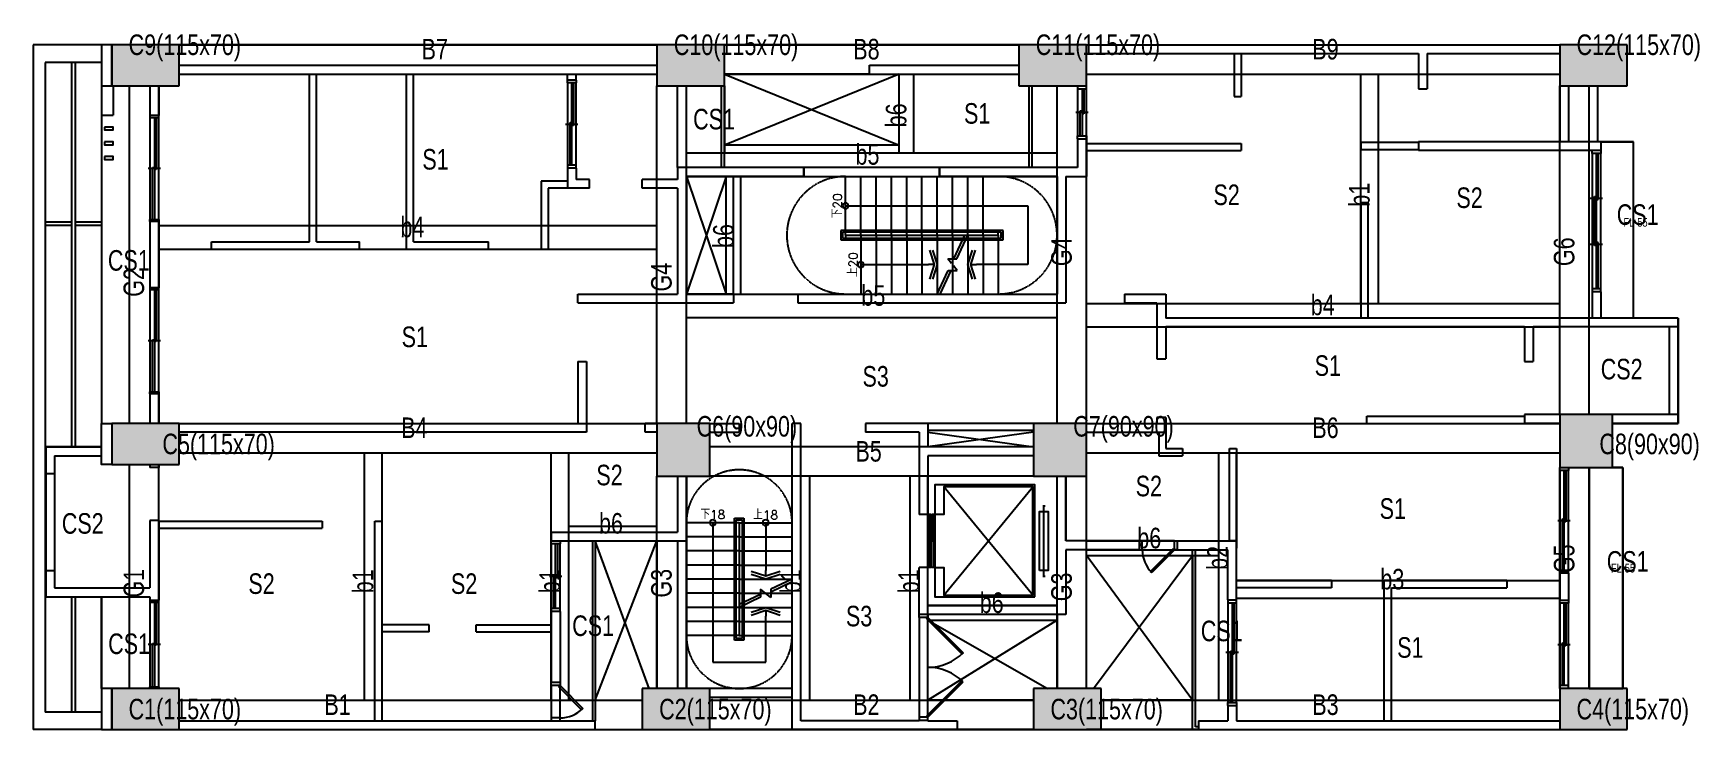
# Model space of a CAD drawing. Header units: inches. Extents: x 724 to 3560, y 693 to 1878.
import ezdxf
from ezdxf.enums import TextEntityAlignment as Align

# ---------------------------------------------------------------- set-up
doc = ezdxf.new("R2010")
doc.units = ezdxf.units.IN
doc.header["$MEASUREMENT"] = 0
doc.linetypes.add('HIDDEN', pattern=[0.375, 0.25, -0.125])
doc.layers.add('hh', color=7, linetype='Continuous', plot=False)
for name, color, linetype in [('LC', 1, 'Continuous'), ('LC1', 1, 'HIDDEN'), ('LG', 3, 'Continuous'), ('LG1', 3, 'HIDDEN'), ('TC', 1, 'Continuous'), ('TG', 2, 'Continuous'), ('TG1', 2, 'Continuous'), ('TG2', 2, 'Continuous'), ('TS', 6, 'Continuous'), ('z9-1', 5, 'Continuous'), ('z9-15', 5, 'Continuous'), ('z9-BALC', 5, 'Continuous'), ('z9-BEAM', 5, 'Continuous'), ('z9-C5', 5, 'Continuous'), ('z9-COL', 30, 'Continuous'), ('z9-LIFT', 5, 'Continuous'), ('Z9-STAIR', 251, 'Continuous'), ('z9-VPORT', 5, 'Continuous'), ('z9-WALL', 5, 'Continuous'), ('z9-WALL2', 5, 'Continuous'), ('圖層1', 4, 'Continuous')]:
    doc.layers.add(name, color=color, linetype=linetype)
doc.styles.add('C1', font='simplex.shx', dxfattribs={"width": 0.7, "bigfont": 'chineset.shx'})
doc.styles.add('新細明體', font='PMingLiU.ttf', dxfattribs={"width": 0.8})

# ---------------------------------------------------------------- blocks, each defined once
blk = doc.blocks.new('_PStStr')
blk.add_circle((0, 0), 0.05)
blk = doc.blocks.new('PStArw06')
blk.add_line((-5, 0), (-15, 0))
for points in [[(-13.1, -24.8), (-5, 0), (-13.1, 24.8)], [(-8.1, -24.8), (0, 0), (-8.1, 24.8)]]:
    blk.add_lwpolyline(points)

msp = doc.modelspace()

# ---------------------------------------------------------------- hatches: boundary and pattern name
at = {"layer": 'z9-15'}
h = msp.add_hatch(color=256, dxfattribs=at)
h.dxf.hatch_style = 1
h.paths.add_polyline_path([(3321.8, 1139.2), (3411.8, 1139.2), (3411.8, 1229.2), (3321.8, 1229.2)])
h.paths.add_polyline_path([(2426.3, 1124.2), (2516.3, 1124.2), (2516.3, 1214.2), (2426.3, 1214.2)])
h.paths.add_polyline_path([(1785.3, 1124.2), (1875.3, 1124.2), (1875.3, 1214.2), (1785.3, 1214.2)])
h.paths.add_polyline_path([(3321.8, 693.2), (3436.8, 693.2), (3436.8, 763.2), (3321.8, 763.2)])
h.paths.add_polyline_path([(3321.8, 1788.2), (3436.8, 1788.2), (3436.8, 1858.2), (3321.8, 1858.2)])
h.paths.add_polyline_path([(2426.3, 693.2), (2541.3, 693.2), (2541.3, 763.2), (2426.3, 763.2)])
h.paths.add_polyline_path([(2401.3, 1788.2), (2516.3, 1788.2), (2516.3, 1858.2), (2401.3, 1858.2)])
h.paths.add_polyline_path([(1760.3, 693.2), (1875.3, 693.2), (1875.3, 763.2), (1760.3, 763.2)])
h.paths.add_polyline_path([(1785.3, 1788.2), (1900.3, 1788.2), (1900.3, 1858.2), (1785.3, 1858.2)])
h.paths.add_polyline_path([(857.3, 1144.2), (972.3, 1144.2), (972.3, 1214.2), (857.3, 1214.2)])
h.paths.add_polyline_path([(857.3, 693.2), (972.3, 693.2), (972.3, 763.2), (857.3, 763.2)])
h.paths.add_polyline_path([(857.3, 1788.2), (972.3, 1788.2), (972.3, 1858.2), (857.3, 1858.2)])

# ---------------------------------------------------------------- linework, layer by layer
at = {"layer": 'LC', "linetype": 'ByBlock'}
for p, q in [((972.3, 1858.2), (857.3, 1858.2)), ((857.3, 1858.2), (857.3, 1788.2)), ((972.3, 1788.2), (972.3, 1858.2)), ((1900.3, 1858.2), (1785.3, 1858.2)), ((1785.3, 1858.2), (1785.3, 1788.2)), ((1900.3, 1788.2), (1900.3, 1858.2)), ((2516.3, 1858.2), (2401.3, 1858.2)), ((2401.3, 1858.2), (2401.3, 1788.2)), ((2516.3, 1788.2), (2516.3, 1858.2)), ((3436.8, 1858.2), (3321.8, 1858.2)), ((3321.8, 1858.2), (3321.8, 1788.2)), ((3436.8, 1788.2), (3436.8, 1858.2)), ((857.3, 1788.2), (972.3, 1788.2)), ((1785.3, 1788.2), (1900.3, 1788.2)), ((2401.3, 1788.2), (2516.3, 1788.2)), ((3321.8, 1788.2), (3436.8, 1788.2)), ((3411.8, 1229.2), (3321.8, 1229.2)), ((3321.8, 1229.2), (3321.8, 1139.2)), ((3411.8, 1139.2), (3411.8, 1229.2)), ((972.3, 1214.2), (857.3, 1214.2)), ((857.3, 1214.2), (857.3, 1144.2)), ((972.3, 1144.2), (972.3, 1214.2)), ((1875.3, 1214.2), (1785.3, 1214.2)), ((1785.3, 1214.2), (1785.3, 1124.2)), ((1875.3, 1124.2), (1875.3, 1214.2)), ((2516.3, 1214.2), (2426.3, 1214.2)), ((2426.3, 1214.2), (2426.3, 1124.2)), ((2516.3, 1124.2), (2516.3, 1214.2)), ((857.3, 1144.2), (972.3, 1144.2)), ((3321.8, 1139.2), (3411.8, 1139.2)), ((1785.3, 1124.2), (1875.3, 1124.2)), ((2426.3, 1124.2), (2516.3, 1124.2)), ((972.3, 763.2), (857.3, 763.2)), ((857.3, 763.2), (857.3, 693.2)), ((972.3, 693.2), (972.3, 763.2)), ((1875.3, 763.2), (1760.3, 763.2)), ((1760.3, 763.2), (1760.3, 693.2)), ((1875.3, 693.2), (1875.3, 763.2)), ((2541.3, 763.2), (2426.3, 763.2)), ((2426.3, 763.2), (2426.3, 693.2)), ((2541.3, 693.2), (2541.3, 763.2)), ((3436.8, 763.2), (3321.8, 763.2)), ((3321.8, 763.2), (3321.8, 693.2)), ((3436.8, 693.2), (3436.8, 763.2)), ((857.3, 693.2), (972.3, 693.2)), ((1760.3, 693.2), (1875.3, 693.2)), ((2426.3, 693.2), (2541.3, 693.2)), ((3321.8, 693.2), (3436.8, 693.2))]:
    msp.add_line(p, q, dxfattribs=at)
at = {"layer": 'LC1', "linetype": 'ByBlock'}
for p, q in [((972.3, 1858.2), (857.3, 1858.2)), ((857.3, 1858.2), (857.3, 1788.2)), ((972.3, 1788.2), (972.3, 1858.2)), ((1900.3, 1858.2), (1785.3, 1858.2)), ((1785.3, 1858.2), (1785.3, 1788.2)), ((1900.3, 1788.2), (1900.3, 1858.2)), ((2516.3, 1858.2), (2401.3, 1858.2)), ((2401.3, 1858.2), (2401.3, 1788.2)), ((2516.3, 1788.2), (2516.3, 1858.2)), ((3436.8, 1858.2), (3321.8, 1858.2)), ((3321.8, 1858.2), (3321.8, 1788.2)), ((3436.8, 1788.2), (3436.8, 1858.2)), ((857.3, 1788.2), (972.3, 1788.2)), ((1785.3, 1788.2), (1900.3, 1788.2)), ((2401.3, 1788.2), (2516.3, 1788.2)), ((3321.8, 1788.2), (3436.8, 1788.2)), ((3411.8, 1229.2), (3321.8, 1229.2)), ((3321.8, 1229.2), (3321.8, 1139.2)), ((3411.8, 1139.2), (3411.8, 1229.2)), ((972.3, 1214.2), (857.3, 1214.2)), ((857.3, 1214.2), (857.3, 1144.2)), ((972.3, 1144.2), (972.3, 1214.2)), ((1875.3, 1214.2), (1785.3, 1214.2)), ((1785.3, 1214.2), (1785.3, 1124.2)), ((1875.3, 1124.2), (1875.3, 1214.2)), ((2516.3, 1214.2), (2426.3, 1214.2)), ((2426.3, 1214.2), (2426.3, 1124.2)), ((2516.3, 1124.2), (2516.3, 1214.2)), ((857.3, 1144.2), (972.3, 1144.2)), ((3321.8, 1139.2), (3411.8, 1139.2)), ((1785.3, 1124.2), (1875.3, 1124.2)), ((2426.3, 1124.2), (2516.3, 1124.2)), ((972.3, 763.2), (857.3, 763.2)), ((857.3, 763.2), (857.3, 693.2)), ((972.3, 693.2), (972.3, 763.2)), ((1875.3, 763.2), (1760.3, 763.2)), ((1760.3, 763.2), (1760.3, 693.2)), ((1875.3, 693.2), (1875.3, 763.2)), ((2541.3, 763.2), (2426.3, 763.2)), ((2426.3, 763.2), (2426.3, 693.2)), ((2541.3, 693.2), (2541.3, 763.2)), ((3436.8, 763.2), (3321.8, 763.2)), ((3321.8, 763.2), (3321.8, 693.2)), ((3436.8, 693.2), (3436.8, 763.2)), ((857.3, 693.2), (972.3, 693.2)), ((1760.3, 693.2), (1875.3, 693.2)), ((2426.3, 693.2), (2541.3, 693.2)), ((3321.8, 693.2), (3436.8, 693.2))]:
    msp.add_line(p, q, dxfattribs=at)
at = {"layer": 'LG', "linetype": 'ByBlock'}
for p, q in [((2197.3, 1674.2), (2197.3, 1808.2)), ((2222.3, 1674.2), (2222.3, 1808.2)), ((2983.3, 1418.2), (2983.3, 1808.2)), ((3013.3, 1418.2), (3013.3, 1808.2)), ((1835.3, 1674.2), (2466.3, 1674.2)), ((1835.3, 1634.2), (2466.3, 1634.2)), ((1903.3, 1434.2), (1903.3, 1634.2)), ((1928.3, 1434.2), (1928.3, 1634.2)), ((937.3, 1550.7), (1785.3, 1550.7)), ((937.3, 1510.7), (1785.3, 1510.7)), ((1835.3, 1434.2), (2466.3, 1434.2)), ((2516.3, 1418.2), (3321.8, 1418.2)), ((1835.3, 1394.2), (2466.3, 1394.2)), ((2516.3, 1378.2), (3321.8, 1378.2)), ((1287.3, 743.2), (1287.3, 1164.2)), ((1317.3, 743.2), (1317.3, 1164.2)), ((1605.3, 743.2), (1605.3, 1164.2)), ((1635.3, 743.2), (1635.3, 1164.2)), ((2741.8, 743.2), (2741.8, 1164.2)), ((2771.8, 743.2), (2771.8, 1164.2)), ((2015.3, 743.2), (2015.3, 1124.2)), ((2045.3, 743.2), (2045.3, 1124.2)), ((2216.3, 743.2), (2216.3, 1124.2)), ((2246.3, 743.2), (2246.3, 1124.2)), ((1635.3, 1039.2), (1785.3, 1039.2)), ((1635.3, 1014.2), (1785.3, 1014.2)), ((2516.3, 1014.2), (2741.8, 1014.2)), ((2516.3, 989.2), (2741.8, 989.2)), ((2771.8, 946.7), (3321.8, 946.7)), ((2771.8, 916.7), (3321.8, 916.7)), ((2246.3, 904.2), (2466.3, 904.2)), ((2246.3, 879.2), (2466.3, 879.2))]:
    msp.add_line(p, q, dxfattribs=at)
at = {"layer": 'LG1', "linetype": 'ByBlock'}
for p, q in [((972.3, 1858.2), (1785.3, 1858.2)), ((1900.3, 1858.2), (2401.3, 1858.2)), ((2516.3, 1858.2), (3321.8, 1858.2)), ((887.3, 1214.2), (887.3, 1788.2)), ((937.3, 1214.2), (937.3, 1788.2)), ((972.3, 1808.2), (1785.3, 1808.2)), ((1785.3, 1214.2), (1785.3, 1788.2)), ((1835.3, 1214.2), (1835.3, 1788.2)), ((1900.3, 1808.2), (2401.3, 1808.2)), ((2466.3, 1214.2), (2466.3, 1788.2)), ((2516.3, 1808.2), (3321.8, 1808.2)), ((2516.3, 1214.2), (2516.3, 1788.2)), ((3321.8, 1229.2), (3321.8, 1788.2)), ((3371.8, 1229.2), (3371.8, 1788.2)), ((972.3, 1214.2), (1785.3, 1214.2)), ((2516.3, 1214.2), (3321.8, 1214.2)), ((972.3, 1164.2), (1785.3, 1164.2)), ((2426.3, 1174.2), (1875.3, 1174.2)), ((2516.3, 1164.2), (3321.8, 1164.2)), ((887.3, 763.2), (887.3, 1144.2)), ((937.3, 763.2), (937.3, 1144.2)), ((3321.8, 763.2), (3321.8, 1139.2)), ((3371.8, 763.2), (3371.8, 1139.2)), ((1785.3, 763.2), (1785.3, 1124.2)), ((1835.3, 763.2), (1835.3, 1124.2)), ((2426.3, 1124.2), (1875.3, 1124.2)), ((2466.3, 763.2), (2466.3, 1124.2)), ((2516.3, 763.2), (2516.3, 1124.2)), ((972.3, 743.2), (1760.3, 743.2)), ((1875.3, 743.2), (2426.3, 743.2)), ((2541.3, 743.2), (3321.8, 743.2)), ((972.3, 693.2), (1760.3, 693.2)), ((1875.3, 693.2), (2426.3, 693.2)), ((2541.3, 693.2), (3321.8, 693.2))]:
    msp.add_line(p, q, dxfattribs=at)
at = {"layer": 'z9-1', "linetype": 'Continuous'}
for p, q in [((1632.8, 1793.2), (1632.8, 1798.2)), ((1647.8, 1793.2), (1632.8, 1793.2)), ((1632.8, 1793.2), (1632.8, 1653.2)), ((1640.3, 1653.2), (1640.3, 1793.2)), ((1643.3, 1793.2), (1643.3, 1720.7)), ((1647.8, 1798.2), (1647.8, 1793.2)), ((1647.8, 1653.2), (1647.8, 1793.2)), ((2501.3, 1788.2), (2501.3, 1783.2)), ((2516.3, 1783.2), (2516.3, 1788.2)), ((2501.3, 1783.2), (2516.3, 1783.2)), ((2501.3, 1783.2), (2501.3, 1703.2)), ((2508.8, 1783.2), (2508.8, 1703.2)), ((2511.8, 1783.2), (2511.8, 1740.7)), ((2516.3, 1703.2), (2516.3, 1783.2)), ((922.3, 1737.7), (922.3, 1734.7)), ((922.3, 1734.7), (937.3, 1734.7)), ((922.3, 1734.7), (922.3, 1560.7)), ((929.8, 1734.7), (929.8, 1560.7)), ((932.8, 1734.7), (932.8, 1646.2)), ((937.3, 1734.7), (937.3, 1737.7)), ((937.3, 1560.7), (937.3, 1734.7)), ((2519.3, 1743.2), (2498.3, 1743.2)), ((2505.8, 1703.2), (2505.8, 1745.7)), ((2505.8, 1745.7), (2508.8, 1745.7)), ((2511.8, 1740.7), (2508.8, 1740.7)), ((1629.8, 1723.2), (1650.8, 1723.2)), ((1637.3, 1653.2), (1637.3, 1725.7)), ((1637.3, 1725.7), (1640.3, 1725.7)), ((1643.3, 1720.7), (1640.3, 1720.7)), ((2501.3, 1698.2), (2501.3, 1703.2)), ((2501.3, 1703.2), (2516.3, 1703.2)), ((2516.3, 1703.2), (2516.3, 1698.2)), ((3376.8, 1673.2), (3376.8, 1678.2)), ((3391.8, 1678.2), (3391.8, 1673.2)), ((940.3, 1647.7), (919.3, 1647.7)), ((926.8, 1560.7), (926.8, 1649.2)), ((926.8, 1649.2), (929.8, 1649.2)), ((932.8, 1646.2), (929.8, 1646.2)), ((1647.8, 1653.2), (1632.8, 1653.2)), ((1632.8, 1653.2), (1632.8, 1648.2)), ((1647.8, 1648.2), (1647.8, 1653.2)), ((3391.8, 1673.2), (3376.8, 1673.2)), ((3376.8, 1673.2), (3376.8, 1443.2)), ((3384.3, 1443.2), (3384.3, 1673.2)), ((3387.3, 1594.9), (3387.3, 1673.2)), ((3391.8, 1443.2), (3391.8, 1673.2)), ((3373.8, 1597.4), (3394.8, 1597.4)), ((3381.3, 1516.6), (3381.3, 1599.9)), ((3381.3, 1599.9), (3384.3, 1599.9)), ((3384.3, 1594.9), (3387.3, 1594.9)), ((922.3, 1557.7), (922.3, 1560.7)), ((922.3, 1560.7), (937.3, 1560.7)), ((937.3, 1560.7), (937.3, 1557.7)), ((3373.8, 1519.1), (3394.8, 1519.1)), ((3384.3, 1516.6), (3381.3, 1516.6)), ((3387.3, 1521.6), (3384.3, 1521.6)), ((3387.3, 1443.2), (3387.3, 1521.6)), ((922.3, 1444.7), (922.3, 1441.7)), ((922.3, 1441.7), (937.3, 1441.7)), ((922.3, 1441.7), (922.3, 1267.7)), ((929.8, 1441.7), (929.8, 1267.7)), ((932.8, 1441.7), (932.8, 1353.2)), ((937.3, 1441.7), (937.3, 1444.7)), ((937.3, 1267.7), (937.3, 1441.7)), ((3391.8, 1443.2), (3376.8, 1443.2)), ((3376.8, 1443.2), (3376.8, 1438.2)), ((3391.8, 1438.2), (3391.8, 1443.2)), ((940.3, 1354.7), (919.3, 1354.7)), ((926.8, 1267.7), (926.8, 1356.2)), ((926.8, 1356.2), (929.8, 1356.2)), ((932.8, 1353.2), (929.8, 1353.2)), ((922.3, 1264.7), (922.3, 1267.7)), ((922.3, 1267.7), (937.3, 1267.7)), ((937.3, 1267.7), (937.3, 1264.7)), ((3321.8, 1134.2), (3321.8, 1139.2)), ((3336.8, 1139.2), (3336.8, 1134.2)), ((3336.8, 1134.2), (3321.8, 1134.2)), ((3321.8, 1134.2), (3321.8, 964.2)), ((3329.3, 964.2), (3329.3, 1134.2)), ((3332.3, 1134.2), (3332.3, 1046.7)), ((3336.8, 964.2), (3336.8, 1134.2)), ((3326.3, 964.2), (3326.3, 1051.7)), ((3326.3, 1051.7), (3329.3, 1051.7)), ((3318.8, 1049.2), (3339.8, 1049.2)), ((3332.3, 1046.7), (3329.3, 1046.7)), ((1605.3, 1009.2), (1605.3, 1014.2)), ((1620.3, 1009.2), (1605.3, 1009.2)), ((1605.3, 1009.2), (1605.3, 899.2)), ((1612.8, 899.2), (1612.8, 1009.2)), ((1615.8, 1009.2), (1615.8, 951.7)), ((1620.3, 1014.2), (1620.3, 1009.2)), ((1620.3, 899.2), (1620.3, 1009.2)), ((2611.3, 1014.2), (2606.3, 1014.2)), ((2606.3, 999.2), (2611.3, 999.2)), ((2611.3, 999.2), (2611.3, 1014.2)), ((2666.3, 1014.2), (2611.3, 1014.2)), ((2611.3, 999.2), (2666.3, 999.2)), ((2625.3, 962.5), (2664.2, 1001.3)), ((2666.3, 999.2), (2627.4, 960.3)), ((2664.2, 1001.3), (2666.3, 999.2)), ((2666.3, 999.2), (2666.3, 1014.2)), ((2666.3, 1014.2), (2671.3, 1014.2)), ((2671.3, 999.2), (2666.3, 999.2)), ((1602.3, 954.2), (1623.3, 954.2)), ((1609.8, 899.2), (1609.8, 956.7)), ((1609.8, 956.7), (1612.8, 956.7)), ((1615.8, 951.7), (1612.8, 951.7)), ((2627.4, 960.3), (2625.3, 962.5)), ((3336.8, 964.2), (3321.8, 964.2)), ((3321.8, 964.2), (3321.8, 959.2)), ((3336.8, 959.2), (3336.8, 964.2)), ((922.3, 913.2), (922.3, 910.2)), ((922.3, 910.2), (937.3, 910.2)), ((922.3, 910.2), (922.3, 766.2)), ((929.8, 910.2), (929.8, 766.2)), ((932.8, 910.2), (932.8, 836.7)), ((937.3, 910.2), (937.3, 913.2)), ((937.3, 766.2), (937.3, 910.2)), ((2756.8, 914.2), (2756.8, 909.2)), ((2756.8, 909.2), (2771.8, 909.2)), ((2756.8, 909.2), (2756.8, 739.2)), ((2764.3, 909.2), (2764.3, 739.2)), ((2767.3, 909.2), (2767.3, 821.7)), ((2771.8, 909.2), (2771.8, 914.2)), ((2771.8, 739.2), (2771.8, 909.2)), ((3321.8, 908.2), (3321.8, 913.2)), ((3336.8, 908.2), (3321.8, 908.2)), ((3321.8, 908.2), (3321.8, 768.2)), ((3329.3, 768.2), (3329.3, 908.2)), ((3332.3, 908.2), (3332.3, 835.7)), ((3336.8, 913.2), (3336.8, 908.2)), ((3336.8, 768.2), (3336.8, 908.2)), ((1620.3, 899.2), (1605.3, 899.2)), ((1605.3, 899.2), (1605.3, 894.2)), ((1620.3, 894.2), (1620.3, 899.2)), ((2231.3, 884.2), (2231.3, 889.2)), ((2246.3, 884.2), (2231.3, 884.2)), ((2231.3, 884.2), (2231.3, 714.2)), ((2244.2, 882.1), (2246.3, 884.2)), ((2304.3, 822), (2244.2, 882.1)), ((2246.3, 889.2), (2246.3, 884.2)), ((2246.3, 714.2), (2246.3, 884.2)), ((2246.3, 884.2), (2306.4, 824.1)), ((940.3, 838.2), (919.3, 838.2)), ((926.8, 766.2), (926.8, 839.7)), ((926.8, 839.7), (929.8, 839.7)), ((932.8, 836.7), (929.8, 836.7)), ((2306.4, 824.1), (2304.3, 822)), ((2774.8, 824.2), (2753.8, 824.2)), ((2761.3, 739.2), (2761.3, 826.7)), ((2761.3, 826.7), (2764.3, 826.7)), ((3318.8, 838.2), (3339.8, 838.2)), ((3326.3, 768.2), (3326.3, 840.7)), ((3326.3, 840.7), (3329.3, 840.7)), ((3332.3, 835.7), (3329.3, 835.7)), ((2767.3, 821.7), (2764.3, 821.7)), ((922.3, 763.2), (922.3, 766.2)), ((922.3, 766.2), (937.3, 766.2)), ((937.3, 766.2), (937.3, 763.2)), ((1605.3, 768.2), (1605.3, 773.2)), ((1620.3, 768.2), (1605.3, 768.2)), ((1605.3, 768.2), (1605.3, 713.2)), ((1618.2, 766.1), (1620.3, 768.2)), ((1657.1, 727.2), (1618.2, 766.1)), ((1620.3, 773.2), (1620.3, 768.2)), ((1620.3, 768.2), (1659.2, 729.3)), ((1620.3, 713.2), (1620.3, 768.2)), ((2304.3, 776.5), (2244.2, 716.3)), ((2246.3, 714.2), (2306.4, 774.3)), ((2306.4, 774.3), (2304.3, 776.5)), ((3336.8, 768.2), (3321.8, 768.2)), ((3321.8, 768.2), (3321.8, 763.2)), ((3336.8, 763.2), (3336.8, 768.2)), ((2756.8, 734.2), (2756.8, 739.2)), ((2756.8, 739.2), (2771.8, 739.2)), ((2771.8, 739.2), (2771.8, 734.2)), ((1620.3, 713.2), (1605.3, 713.2)), ((1605.3, 713.2), (1605.3, 708.2)), ((1620.3, 708.2), (1620.3, 713.2)), ((1659.2, 729.3), (1657.1, 727.2)), ((2246.3, 714.2), (2231.3, 714.2)), ((2231.3, 714.2), (2231.3, 709.2)), ((2244.2, 716.3), (2246.3, 714.2)), ((2246.3, 709.2), (2246.3, 714.2))]:
    msp.add_line(p, q, dxfattribs=at)
for centre, radius, start, end in [((2666.3, 999.2), 55, 180, 225), ((2246.3, 884.2), 85, 270, 315), ((2246.3, 714.2), 85, 45, 90), ((1620.3, 768.2), 55, 270, 315)]:
    msp.add_arc(centre, radius, start, end, dxfattribs=at)
at = {"layer": 'z9-BALC'}
for p, q in [((723.8, 1858.2), (723.8, 693.2)), ((839.8, 1858.2), (723.8, 1858.2)), ((743.8, 1828.2), (743.8, 723.2)), ((839.8, 1828.2), (743.8, 1828.2)), ((788.8, 1828.2), (788.8, 1174.2)), ((794.8, 1828.2), (794.8, 1174.2)), ((1820.3, 1649.2), (1820.3, 1788.2)), ((1835.3, 1649.2), (1835.3, 1788.2)), ((1895.3, 1649.2), (1895.3, 1788.2)), ((1900.3, 1649.2), (1900.3, 1788.2)), ((3321.8, 1788.2), (3321.8, 1693.2)), ((3336.8, 1788.2), (3336.8, 1693.2)), ((839.8, 1738.2), (839.8, 1214.2)), ((2035.3, 1634.2), (2035.3, 1649.2)), ((2266.3, 1649.2), (2035.3, 1649.2)), ((2266.3, 1634.2), (2266.3, 1649.2)), ((2035.3, 1634.2), (2266.3, 1634.2)), ((788.8, 1556.5), (743.8, 1556.5)), ((788.8, 1550.5), (743.8, 1550.5)), ((839.8, 1556.5), (794.8, 1556.5)), ((839.8, 1550.5), (794.8, 1550.5)), ((3508.3, 1378.2), (3508.3, 1229.2)), ((3523.3, 1378.2), (3523.3, 1229.2)), ((744.8, 1129.2), (744.8, 964.2)), ((759.8, 1129.2), (759.8, 964.2)), ((1820.3, 1014.2), (1820.3, 763.2)), ((1835.3, 1014.2), (1835.3, 763.2)), ((788.8, 919.2), (788.8, 723.2)), ((794.8, 919.2), (794.8, 723.2)), ((839.8, 763.2), (839.8, 919.2)), ((839.8, 723.2), (743.8, 723.2)), ((839.8, 693.2), (723.8, 693.2))]:
    msp.add_line(p, q, dxfattribs=at)
at = {"layer": 'z9-BEAM'}
for p, q in [((1785.3, 1858.2), (972.3, 1858.2)), ((2401.3, 1858.2), (1900.3, 1858.2)), ((2147.3, 1823.2), (2401.3, 1823.2)), ((2147.3, 1808.2), (2147.3, 1823.2)), ((2147.3, 1808.2), (1900.3, 1808.2)), ((1900.3, 1808.2), (2197.3, 1687.2)), ((2197.3, 1808.2), (1900.3, 1687.2)), ((2147.3, 1808.2), (2197.3, 1808.2)), ((2197.3, 1687.2), (2197.3, 1808.2)), ((2418.8, 1649.2), (2418.8, 1788.2)), ((2423.8, 1649.2), (2423.8, 1788.2)), ((2197.3, 1687.2), (1900.3, 1687.2)), ((3371.8, 1139.2), (3371.8, 763.2)), ((1675.3, 1014.2), (1675.3, 708.2)), ((1680.3, 1014.2), (1680.3, 708.2)), ((1785.3, 1014.2), (1785.3, 763.2)), ((2516.3, 999.2), (2756.8, 999.2)), ((2696.8, 693.2), (2696.8, 999.2)), ((2701.8, 698.2), (2701.8, 999.2)), ((2516.3, 989.2), (2696.8, 989.2)), ((2246.3, 879.2), (2466.3, 879.2)), ((1680.3, 743.2), (1760.3, 743.2)), ((2426.3, 743.2), (2246.3, 743.2)), ((2696.8, 743.2), (2541.3, 743.2)), ((1680.3, 693.2), (1785.3, 693.2)), ((2015.3, 693.2), (1875.3, 693.2)), ((2426.3, 693.2), (2296.3, 693.2)), ((2706.8, 693.2), (2516.3, 693.2)), ((2706.8, 698.2), (2701.8, 698.2))]:
    msp.add_line(p, q, dxfattribs=at)
at = {"layer": 'z9-C5'}
for points in [[(844.8, 1718.2), (844.8, 1713.2), (859.8, 1713.2), (859.8, 1718.2)], [(844.8, 1693.2), (844.8, 1688.2), (859.8, 1688.2), (859.8, 1693.2)], [(844.8, 1668.2), (844.8, 1663.2), (859.8, 1663.2), (859.8, 1668.2)]]:
    msp.add_lwpolyline(points, close=True, dxfattribs=at)
at = {"layer": 'z9-COL'}
msp.add_line((857.3, 1858.2), (839.8, 1858.2), dxfattribs=at)
for points in [[(857.3, 1788.2), (857.3, 1858.2), (839.8, 1858.2), (839.8, 1788.2)], [(857.3, 1214.2), (857.3, 1144.2), (839.8, 1144.2), (839.8, 1214.2)], [(857.3, 693.2), (857.3, 763.2), (839.8, 763.2), (839.8, 693.2)]]:
    msp.add_lwpolyline(points, close=True, dxfattribs=at)
at = {"layer": 'z9-LIFT'}
for p, q in [((2273.3, 922), (2425.3, 1106.5)), ((2425.3, 922), (2273.3, 1106.5)), ((2246.3, 969.2), (2246.3, 1059.2)), ((2441.8, 1074.2), (2445.8, 1074.2)), ((2443.8, 954.2), (2443.8, 1074.2)), ((2441.8, 954.2), (2445.8, 954.2))]:
    msp.add_line(p, q, dxfattribs=at)
for points in [[(2428.3, 919), (2428.3, 1109.5), (2258.3, 1109.5), (2258.3, 919)], [(2251.3, 1059.2), (2248.3, 1059.2), (2248.3, 1014.2), (2251.3, 1014.2)], [(2256.3, 1059.2), (2253.3, 1059.2), (2253.3, 1014.2), (2256.3, 1014.2)], [(2436.3, 964.2), (2436.3, 1064.2), (2451.3, 1064.2), (2451.3, 964.2)], [(2251.3, 969.2), (2248.3, 969.2), (2248.3, 1014.2), (2251.3, 1014.2)], [(2256.3, 969.2), (2253.3, 969.2), (2253.3, 1014.2), (2256.3, 1014.2)]]:
    msp.add_lwpolyline(points, close=True, dxfattribs=at)
msp.add_lwpolyline([(2258.3, 969.2), (2273.3, 969.2), (2273.3, 922), (2425.3, 922), (2425.3, 1106.5), (2273.3, 1106.5), (2273.3, 1059.2), (2258.3, 1059.2)], dxfattribs=at)
at = {"layer": 'Z9-STAIR'}
for p, q in [((2106.3, 1542.2), (2106.3, 1634.2)), ((2132.3, 1542.2), (2132.3, 1634.2)), ((2158.3, 1542.2), (2158.3, 1634.2)), ((2184.3, 1542.2), (2184.3, 1634.2)), ((2210.3, 1542.2), (2210.3, 1634.2)), ((2236.3, 1542.2), (2236.3, 1634.2)), ((2262.3, 1542.2), (2262.3, 1634.2)), ((2288.3, 1542.2), (2288.3, 1634.2)), ((2314.3, 1542.2), (2314.3, 1634.2)), ((2340.3, 1542.2), (2340.3, 1634.2)), ((2106.3, 1584.2), (2416.3, 1584.2)), ((2416.3, 1584.2), (2416.3, 1484.2)), ((2374.3, 1542.2), (2098.3, 1542.2)), ((2098.3, 1542.2), (2098.3, 1526.2)), ((2371.3, 1539.2), (2101.3, 1539.2)), ((2101.3, 1539.2), (2101.3, 1529.2)), ((2106.3, 1534.2), (2106.3, 1539.2)), ((2106.3, 1534.2), (2106.3, 1529.2)), ((2106.3, 1534.2), (2366.3, 1534.2)), ((2132.3, 1534.2), (2132.3, 1539.2)), ((2132.3, 1534.2), (2132.3, 1529.2)), ((2158.3, 1534.2), (2158.3, 1539.2)), ((2158.3, 1534.2), (2158.3, 1529.2)), ((2184.3, 1534.2), (2184.3, 1539.2)), ((2184.3, 1534.2), (2184.3, 1529.2)), ((2210.3, 1534.2), (2210.3, 1539.2)), ((2210.3, 1534.2), (2210.3, 1529.2)), ((2236.3, 1534.2), (2236.3, 1539.2)), ((2236.3, 1534.2), (2236.3, 1529.2)), ((2262.3, 1534.2), (2262.3, 1539.2)), ((2262.3, 1534.2), (2262.3, 1529.2)), ((2288.3, 1534.2), (2288.3, 1539.2)), ((2288.3, 1534.2), (2288.3, 1529.2)), ((2290.4, 1494.2), (2309.1, 1534.2)), ((2295.6, 1494.2), (2314.3, 1534.2)), ((2314.3, 1534.2), (2314.3, 1539.2)), ((2314.3, 1534.2), (2314.3, 1529.2)), ((2340.3, 1534.2), (2340.3, 1539.2)), ((2340.3, 1534.2), (2340.3, 1529.2)), ((2366.3, 1534.2), (2366.3, 1539.2)), ((2366.3, 1534.2), (2366.3, 1529.2)), ((2371.3, 1529.2), (2371.3, 1539.2)), ((2374.3, 1526.2), (2374.3, 1542.2)), ((2098.3, 1526.2), (2374.3, 1526.2)), ((2101.3, 1529.2), (2371.3, 1529.2)), ((2132.3, 1526.2), (2132.3, 1434.2)), ((2158.3, 1526.2), (2158.3, 1434.2)), ((2184.3, 1526.2), (2184.3, 1434.2)), ((2210.3, 1526.2), (2210.3, 1434.2)), ((2236.3, 1526.2), (2236.3, 1434.2)), ((2262.3, 1526.2), (2262.3, 1434.2)), ((2288.3, 1526.2), (2288.3, 1434.2)), ((2314.3, 1526.2), (2314.3, 1434.2)), ((2340.3, 1526.2), (2340.3, 1434.2)), ((2366.3, 1526.2), (2366.3, 1434.2)), ((2132.3, 1484.2), (2247.3, 1484.2)), ((2280.5, 1494.2), (2295.6, 1494.2)), ((2286.7, 1486.3), (2280.5, 1494.2)), ((2296.1, 1474.2), (2289.9, 1482.1)), ((2416.3, 1484.2), (2329.3, 1484.2)), ((2262.3, 1434.2), (2281, 1474.2)), ((2267.5, 1434.2), (2286.2, 1474.2)), ((2281, 1474.2), (2296.1, 1474.2)), ((1917.3, 845.2), (1917.3, 1053.2)), ((1917.3, 1053.2), (1933.3, 1053.2)), ((1920.3, 848.2), (1920.3, 1050.2)), ((1920.3, 1050.2), (1930.3, 1050.2)), ((1930.3, 1050.2), (1930.3, 848.2)), ((1933.3, 1053.2), (1933.3, 845.2)), ((1917.3, 1045.2), (1835.3, 1045.2)), ((1917.3, 1021.2), (1835.3, 1021.2)), ((1880.3, 1045.2), (1880.3, 808.2)), ((1925.3, 1045.2), (1920.3, 1045.2)), ((1925.3, 1021.2), (1920.3, 1021.2)), ((1925.3, 1045.2), (1930.3, 1045.2)), ((1925.3, 1045.2), (1925.3, 853.2)), ((1925.3, 1021.2), (1930.3, 1021.2)), ((1933.3, 1045.2), (2015.3, 1045.2)), ((1933.3, 1021.2), (2015.3, 1021.2)), ((1970.3, 1045.2), (1970.3, 964.2)), ((1917.3, 997.2), (1835.3, 997.2)), ((1925.3, 997.2), (1920.3, 997.2)), ((1925.3, 997.2), (1930.3, 997.2)), ((1933.3, 997.2), (2015.3, 997.2)), ((1917.3, 973.2), (1835.3, 973.2)), ((1925.3, 973.2), (1920.3, 973.2)), ((1925.3, 973.2), (1930.3, 973.2)), ((1933.3, 973.2), (2015.3, 973.2)), ((1917.3, 949.2), (1835.3, 949.2)), ((1925.3, 949.2), (1920.3, 949.2)), ((1925.3, 949.2), (1930.3, 949.2)), ((1933.3, 949.2), (2015.3, 949.2)), ((2015.3, 949.2), (1979.3, 931.9)), ((2015.3, 944.4), (1979.3, 927.1)), ((1917.3, 925.2), (1835.3, 925.2)), ((1925.3, 925.2), (1920.3, 925.2)), ((1925.3, 925.2), (1930.3, 925.2)), ((1961.3, 923.3), (1925.3, 906)), ((1961.3, 918.5), (1925.3, 901.2)), ((1933.3, 925.2), (2015.3, 925.2)), ((1979.3, 918), (1961.3, 932.4)), ((1961.3, 932.4), (1961.3, 918.5)), ((1979.3, 931.9), (1979.3, 918)), ((1917.3, 901.2), (1835.3, 901.2)), ((1925.3, 901.2), (1920.3, 901.2)), ((1925.3, 901.2), (1930.3, 901.2)), ((1933.3, 901.2), (2015.3, 901.2)), ((1970.3, 808.2), (1970.3, 886.2)), ((1917.3, 877.2), (1835.3, 877.2)), ((1917.3, 853.2), (1835.3, 853.2)), ((1925.3, 877.2), (1920.3, 877.2)), ((1925.3, 853.2), (1920.3, 853.2)), ((1925.3, 877.2), (1930.3, 877.2)), ((1925.3, 853.2), (1930.3, 853.2)), ((1933.3, 877.2), (2015.3, 877.2)), ((1933.3, 853.2), (2015.3, 853.2)), ((1933.3, 845.2), (1917.3, 845.2)), ((1930.3, 848.2), (1920.3, 848.2)), ((1880.3, 808.2), (1970.3, 808.2))]:
    msp.add_line(p, q, dxfattribs=at)
at = {"layer": 'Z9-STAIR', "linetype": 'HIDDEN'}
for centre, radius, start, end in [((2106.3, 1534.2), 100, 90, 180), ((2366.3, 1534.2), 100, 0, 90), ((2106.3, 1534.2), 100, 180, 270), ((2366.3, 1534.2), 100, 270, 0), ((1925.3, 1045.2), 90, 90, 180), ((1925.3, 1045.2), 90, 0, 90), ((1925.3, 853.2), 90, 180, 270), ((1925.3, 853.2), 90, 270, 0)]:
    msp.add_arc(centre, radius, start, end, dxfattribs=at)
at = {"layer": 'z9-VPORT'}
for p, q in [((3386.8, 1693.2), (3386.8, 1788.2)), ((3391.8, 1693.2), (3446.8, 1693.2)), ((3446.8, 1693.2), (3446.8, 1393.2)), ((1903.3, 1634.2), (1835.3, 1434.2)), ((1835.3, 1634.2), (1903.3, 1434.2)), ((2246.3, 1199.2), (2426.3, 1174.2)), ((2426.3, 1199.2), (2246.3, 1174.2)), ((3411.8, 1139.2), (3429.3, 1139.2)), ((3429.3, 1139.2), (3429.3, 763.2)), ((2426.3, 1124.2), (2246.3, 1124.2)), ((1680.3, 743.2), (1785.3, 1014.2)), ((1772.1, 763.2), (1680.3, 1014.2)), ((2516.3, 763.2), (2516.3, 999.2)), ((2696.8, 743.2), (2516.3, 989.2)), ((2528.4, 763.2), (2696.8, 989.2)), ((2466.3, 889.2), (2466.3, 763.2)), ((2246.3, 879.2), (2450.1, 763.2)), ((2466.3, 879.2), (2246.3, 743.2)), ((3371.8, 763.2), (3429.3, 763.2))]:
    msp.add_line(p, q, dxfattribs=at)
at = {"layer": 'z9-WALL'}
for p, q in [((2516.3, 1858.2), (3321.8, 1858.2)), ((972.3, 1823.2), (1785.3, 1823.2)), ((2516.3, 1843.2), (3081.3, 1843.2)), ((3081.3, 1843.2), (3081.3, 1783.2)), ((3096.3, 1843.2), (3096.3, 1783.2)), ((3096.3, 1843.2), (3321.8, 1843.2)), ((839.8, 1788.2), (839.8, 1738.2)), ((859.8, 1788.2), (859.8, 1738.2)), ((922.3, 1788.2), (922.3, 1737.7)), ((937.3, 1788.2), (937.3, 1737.7)), ((972.3, 1808.2), (1632.8, 1808.2)), ((1632.8, 1798.2), (1632.8, 1808.2)), ((1647.8, 1798.2), (1632.8, 1798.2)), ((1647.8, 1808.2), (1785.3, 1808.2)), ((1647.8, 1798.2), (1647.8, 1808.2)), ((3081.3, 1783.2), (3096.3, 1783.2)), ((839.8, 1738.2), (859.8, 1738.2)), ((937.3, 1737.7), (922.3, 1737.7)), ((2501.3, 1698.2), (2501.3, 1649.2)), ((2501.3, 1698.2), (2516.3, 1698.2)), ((2516.3, 1698.2), (2516.3, 1634.2)), ((3391.8, 1693.2), (3081.3, 1693.2)), ((3081.3, 1693.2), (3081.3, 1678.2)), ((3391.8, 1678.2), (3081.3, 1678.2)), ((3391.8, 1693.2), (3391.8, 1678.2)), ((1632.8, 1648.2), (1632.8, 1614.2)), ((1647.8, 1648.2), (1632.8, 1648.2)), ((1647.8, 1648.2), (1647.8, 1629.2)), ((2035.3, 1649.2), (1820.3, 1649.2)), ((1820.3, 1649.2), (1820.3, 1629.2)), ((2035.3, 1649.2), (2035.3, 1634.2)), ((2501.3, 1649.2), (2266.3, 1649.2)), ((2266.3, 1649.2), (2266.3, 1634.2)), ((1670.3, 1629.2), (1647.8, 1629.2)), ((1670.3, 1614.2), (1670.3, 1629.2)), ((1820.3, 1629.2), (1760.3, 1629.2)), ((1760.3, 1614.2), (1760.3, 1629.2)), ((2035.3, 1634.2), (1835.3, 1634.2)), ((1835.3, 1634.2), (1835.3, 1434.2)), ((2466.3, 1634.2), (2266.3, 1634.2)), ((2466.3, 1634.2), (2466.3, 1434.2)), ((2481.3, 1634.2), (2481.3, 1419.2)), ((2481.3, 1634.2), (2516.3, 1634.2)), ((1670.3, 1614.2), (1632.8, 1614.2)), ((1820.3, 1614.2), (1760.3, 1614.2)), ((1820.3, 1614.2), (1820.3, 1434.2)), ((937.3, 1557.7), (922.3, 1557.7)), ((922.3, 1557.7), (922.3, 1444.7)), ((937.3, 1557.7), (937.3, 1444.7)), ((937.3, 1444.7), (922.3, 1444.7)), ((1650.3, 1434.2), (1820.3, 1434.2)), ((1650.3, 1419.2), (1650.3, 1434.2)), ((1650.3, 1419.2), (1915.3, 1419.2)), ((1650.3, 1419.2), (1665.3, 1419.2)), ((1915.3, 1434.2), (1835.3, 1434.2)), ((1915.3, 1434.2), (1915.3, 1419.2)), ((2025.3, 1434.2), (2466.3, 1434.2)), ((2025.3, 1434.2), (2025.3, 1419.2)), ((2025.3, 1419.2), (2481.3, 1419.2)), ((2581.3, 1434.2), (2651.3, 1434.2)), ((2581.3, 1434.2), (2581.3, 1419.2)), ((2581.3, 1419.2), (2636.3, 1419.2)), ((2636.3, 1419.2), (2636.3, 1324.2)), ((2651.3, 1434.2), (2651.3, 1393.2)), ((3376.8, 1438.2), (3376.8, 1393.2)), ((3391.8, 1438.2), (3376.8, 1438.2)), ((3391.8, 1438.2), (3391.8, 1393.2)), ((3376.8, 1393.2), (2651.3, 1393.2)), ((3523.3, 1393.2), (3391.8, 1393.2)), ((3523.3, 1393.2), (3523.3, 1378.2)), ((3261.8, 1378.2), (2651.3, 1378.2)), ((2651.3, 1378.2), (2651.3, 1324.2)), ((3261.8, 1378.2), (3261.8, 1319.2)), ((3523.3, 1378.2), (3276.8, 1378.2)), ((3276.8, 1378.2), (3276.8, 1319.2)), ((1650.3, 1319.2), (1650.3, 1214.2)), ((1650.3, 1319.2), (1665.3, 1319.2)), ((1665.3, 1319.2), (1665.3, 1199.2)), ((2636.3, 1324.2), (2651.3, 1324.2)), ((3261.8, 1319.2), (3276.8, 1319.2)), ((937.3, 1264.7), (922.3, 1264.7)), ((922.3, 1264.7), (922.3, 1214.2)), ((937.3, 1264.7), (937.3, 1214.2)), ((2636.3, 1224.2), (2636.3, 1214.2)), ((2651.3, 1224.2), (2636.3, 1224.2)), ((2651.3, 1224.2), (2651.3, 1199.2)), ((3321.8, 1229.2), (3261.8, 1229.2)), ((3261.8, 1229.2), (3261.8, 1214.2)), ((3523.3, 1229.2), (3411.8, 1229.2)), ((3523.3, 1229.2), (3523.3, 1214.2)), ((972.3, 1214.2), (1650.3, 1214.2)), ((1665.3, 1199.2), (972.3, 1199.2)), ((1785.3, 1214.2), (1765.3, 1214.2)), ((1765.3, 1199.2), (1765.3, 1214.2)), ((1785.3, 1199.2), (1765.3, 1199.2)), ((1875.3, 1214.2), (1925.3, 1214.2)), ((1875.3, 1199.2), (1925.3, 1199.2)), ((1925.3, 1214.2), (1925.3, 1199.2)), ((2030.3, 1214.2), (2015.3, 1214.2)), ((2015.3, 763.2), (2015.3, 1214.2)), ((2030.3, 708.2), (2030.3, 1214.2)), ((2246.3, 1214.2), (2140.3, 1214.2)), ((2140.3, 1214.2), (2140.3, 1199.2)), ((2231.3, 1199.2), (2140.3, 1199.2)), ((2231.3, 1199.2), (2231.3, 1059.2)), ((2246.3, 1214.2), (2246.3, 1174.2)), ((2516.3, 1214.2), (2636.3, 1214.2)), ((2516.3, 1199.2), (2651.3, 1199.2)), ((3321.8, 1214.2), (3261.8, 1214.2)), ((3523.3, 1214.2), (3411.8, 1214.2)), ((744.8, 1174.2), (744.8, 1129.2)), ((744.8, 1174.2), (839.8, 1174.2)), ((2426.3, 1174.2), (2246.3, 1174.2)), ((759.8, 1159.2), (759.8, 1129.2)), ((759.8, 1159.2), (839.8, 1159.2)), ((922.3, 1144.2), (922.3, 1139.2)), ((937.3, 1139.2), (922.3, 1139.2)), ((937.3, 1144.2), (937.3, 1139.2)), ((2426.3, 1159.2), (2246.3, 1159.2)), ((2246.3, 1159.2), (2246.3, 1059.2)), ((744.8, 1129.2), (759.8, 1129.2)), ((1820.3, 1124.2), (1820.3, 1029.2)), ((1835.3, 1124.2), (1835.3, 1014.2)), ((2466.3, 904.2), (2466.3, 1124.2)), ((2481.3, 1014.2), (2481.3, 1124.2)), ((2481.3, 1124.2), (2481.3, 1014.2)), ((2246.3, 1059.2), (2231.3, 1059.2)), ((937.3, 1049.2), (922.3, 1049.2)), ((922.3, 1049.2), (922.3, 934.2)), ((937.3, 1049.2), (937.3, 913.2)), ((1605.3, 1029.2), (1605.3, 1014.2)), ((1605.3, 1029.2), (1820.3, 1029.2)), ((1605.3, 1014.2), (1835.3, 1014.2)), ((2606.3, 1014.2), (2481.3, 1014.2)), ((2481.3, 999.2), (2481.3, 889.2)), ((2606.3, 999.2), (2481.3, 999.2)), ((2606.3, 999.2), (2606.3, 1014.2)), ((2671.3, 1014.2), (2771.8, 1014.2)), ((2671.3, 999.2), (2671.3, 1014.2)), ((2671.3, 999.2), (2756.8, 999.2)), ((2756.8, 914.2), (2756.8, 999.2)), ((2771.8, 914.2), (2771.8, 1014.2)), ((2246.3, 969.2), (2231.3, 969.2)), ((2231.3, 889.2), (2231.3, 969.2)), ((2246.3, 904.2), (2246.3, 969.2)), ((744.8, 964.2), (759.8, 964.2)), ((744.8, 964.2), (744.8, 919.2)), ((759.8, 964.2), (759.8, 934.2)), ((3321.8, 959.2), (3321.8, 913.2)), ((3336.8, 959.2), (3321.8, 959.2)), ((3336.8, 959.2), (3336.8, 913.2)), ((744.8, 919.2), (922.3, 919.2)), ((759.8, 934.2), (922.3, 934.2)), ((922.3, 919.2), (922.3, 913.2)), ((922.3, 913.2), (937.3, 913.2)), ((2756.8, 914.2), (2771.8, 914.2)), ((3321.8, 913.2), (3336.8, 913.2)), ((1605.3, 894.2), (1605.3, 773.2)), ((1620.3, 894.2), (1605.3, 894.2)), ((1620.3, 894.2), (1620.3, 773.2)), ((2481.3, 889.2), (2231.3, 889.2)), ((2246.3, 889.2), (2231.3, 889.2)), ((2466.3, 904.2), (2246.3, 904.2)), ((1620.3, 773.2), (1605.3, 773.2)), ((2015.3, 763.2), (1875.3, 763.2)), ((1875.3, 748.2), (2015.3, 748.2)), ((2015.3, 693.2), (2015.3, 748.2)), ((2231.3, 708.2), (2231.3, 709.2)), ((2231.3, 709.2), (2246.3, 709.2)), ((2246.3, 708.2), (2246.3, 709.2)), ((2756.8, 734.2), (2756.8, 708.2)), ((2756.8, 734.2), (2771.8, 734.2)), ((2771.8, 734.2), (2771.8, 708.2)), ((972.3, 708.2), (1680.3, 708.2)), ((972.3, 693.2), (1680.3, 693.2)), ((1680.3, 693.2), (1680.3, 708.2)), ((2296.3, 693.2), (2015.3, 693.2)), ((2231.3, 708.2), (2030.3, 708.2)), ((2246.3, 708.2), (2296.3, 708.2)), ((2296.3, 708.2), (2296.3, 693.2)), ((2706.8, 708.2), (2756.8, 708.2)), ((2706.8, 708.2), (2706.8, 693.2)), ((2706.8, 693.2), (3321.8, 693.2)), ((2771.8, 708.2), (3321.8, 708.2))]:
    msp.add_line(p, q, dxfattribs=at)
at = {"layer": 'z9-WALL2'}
for p, q in [((2767.8, 1843.2), (2767.8, 1770.2)), ((2779.8, 1843.2), (2779.8, 1770.2)), ((1193.8, 1522.7), (1193.8, 1808.2)), ((1205.8, 1522.7), (1205.8, 1808.2)), ((1358.8, 1510.7), (1358.8, 1808.2)), ((1370.8, 1522.7), (1370.8, 1808.2)), ((2767.8, 1770.2), (2779.8, 1770.2)), ((2516.3, 1690.2), (2779.8, 1690.2)), ((2516.3, 1678.2), (2779.8, 1678.2)), ((2779.8, 1690.2), (2779.8, 1678.2)), ((3081.3, 1691.7), (2983.3, 1691.7)), ((2983.3, 1691.7), (2983.3, 1679.7)), ((3081.3, 1679.7), (2983.3, 1679.7)), ((1588.3, 1626.2), (1588.3, 1510.7)), ((1632.8, 1626.2), (1588.3, 1626.2)), ((1903.3, 1434.2), (1903.3, 1634.2)), ((1915.3, 1434.2), (1915.3, 1634.2)), ((1600.3, 1614.2), (1600.3, 1510.7)), ((1632.8, 1614.2), (1600.3, 1614.2)), ((2983.3, 1589.7), (2995.3, 1589.7)), ((2983.3, 1589.7), (2983.3, 1393.2)), ((2995.3, 1589.7), (2995.3, 1393.2)), ((1027.3, 1522.7), (1193.8, 1522.7)), ((1027.3, 1510.7), (1027.3, 1522.7)), ((1027.3, 1510.7), (1278.8, 1510.7)), ((1205.8, 1522.7), (1278.8, 1522.7)), ((1278.8, 1510.7), (1278.8, 1522.7)), ((1358.8, 1510.7), (1498.3, 1510.7)), ((1370.8, 1522.7), (1498.3, 1522.7)), ((1498.3, 1510.7), (1498.3, 1522.7)), ((1588.3, 1510.7), (1600.3, 1510.7)), ((2993.3, 1226.2), (3261.8, 1226.2)), ((2993.3, 1214.2), (2993.3, 1226.2)), ((2426.3, 1214.2), (2246.3, 1214.2)), ((2426.3, 1202.2), (2246.3, 1202.2)), ((2639.3, 1199.2), (2639.3, 1159.2)), ((2651.3, 1199.2), (2651.3, 1171.2)), ((2993.3, 1214.2), (3261.8, 1214.2)), ((2651.3, 1171.2), (2679.8, 1171.2)), ((2679.8, 1171.2), (2679.8, 1159.2)), ((2759.8, 1014.2), (2759.8, 1171.2)), ((2759.8, 1171.2), (2771.8, 1171.2)), ((2771.8, 1171.2), (2771.8, 1002.2)), ((2639.3, 1159.2), (2679.8, 1159.2)), ((937.3, 1047.7), (1215.3, 1047.7)), ((937.3, 1035.7), (1215.3, 1035.7)), ((1215.3, 1047.7), (1215.3, 1035.7)), ((1305.3, 708.2), (1305.3, 1047.7)), ((1305.3, 1047.7), (1317.3, 1047.7)), ((1317.3, 871.7), (1317.3, 1047.7)), ((2771.8, 1014.2), (2757.8, 1014.2)), ((2933.3, 946.7), (2771.8, 946.7)), ((2933.3, 946.7), (2933.3, 934.7)), ((3023.3, 708.2), (3023.3, 946.7)), ((3231.8, 946.7), (3023.3, 946.7)), ((3231.8, 946.7), (3231.8, 934.7)), ((2933.3, 934.7), (2771.8, 934.7)), ((3035.3, 708.2), (3035.3, 934.7)), ((3035.3, 934.7), (3231.8, 934.7)), ((1397.3, 871.7), (1317.3, 871.7)), ((1317.3, 708.2), (1317.3, 859.7)), ((1397.3, 859.7), (1317.3, 859.7)), ((1397.3, 859.7), (1397.3, 871.7)), ((1477.3, 871.7), (1605.3, 871.7)), ((1477.3, 859.7), (1477.3, 871.7)), ((1477.3, 859.7), (1605.3, 859.7))]:
    msp.add_line(p, q, dxfattribs=at)
at = {"layer": '圖層1'}
for p, q in [((839.8, 1788.2), (839.8, 1214.2)), ((1900.3, 1788.2), (1900.3, 1674.2)), ((3447.5, 1693.2), (3371.8, 1693.2)), ((3447.5, 1393.2), (3447.5, 1693.2)), ((3523.3, 1393.2), (3371.8, 1393.2)), ((3523.3, 1214.2), (3523.3, 1393.2)), ((3411.8, 1214.2), (3523.3, 1214.2)), ((839.8, 1174.2), (744.8, 1174.2)), ((744.8, 1174.2), (744.8, 919.2)), ((3429.3, 1139.2), (3411.8, 1139.2)), ((3429.3, 763.2), (3429.3, 1139.2)), ((1680.3, 1014.2), (1680.3, 743.2)), ((2696.8, 989.2), (2696.8, 743.2)), ((744.8, 919.2), (887.3, 919.2)), ((839.8, 919.2), (839.8, 763.2))]:
    msp.add_line(p, q, dxfattribs=at)

# ---------------------------------------------------------------- block references
at = {"layer": 'Z9-STAIR', "xscale": -100, "yscale": 100}
for p in [(2106.3, 1584.2), (2132.3, 1484.2), (1880.3, 1045.2), (1970.3, 1045.2)]:
    msp.add_blockref('_PStStr', p, dxfattribs=at)
at = {"layer": 'Z9-STAIR', "xscale": -1}
for p, rotation in [((2262.3, 1484.2), 180), ((1970.3, 949.2), 90), ((1970.3, 901.2), 270)]:
    msp.add_blockref('PStArw06', p, dxfattribs=dict(at, rotation=rotation))
msp.add_blockref('PStArw06', (2314.3, 1484.2), dxfattribs=at)

# ---------------------------------------------------------------- texts
at = {"layer": 'hh', "linetype": 'ByBlock', "style": '新細明體', "width": 0.8}
for p in [(3430.4, 1548.7), (3409, 960.5)]:
    msp.add_text('FL-55', height=15, dxfattribs=at).set_placement(p)
at = {"layer": 'TC', "linetype": 'ByBlock', "style": '新細明體', "width": 0.8}
for s, p in [('C9(115x70)', (886, 1840.7)), ('C10(115x70)', (1814, 1840.7)), ('C11(115x70)', (2430, 1840.7)), ('C12(115x70)', (3350.5, 1840.7)), ('C6(90x90)', (1852.8, 1191.7)), ('C7(90x90)', (2493.8, 1191.7)), ('C5(115x70)', (943.5, 1161.7)), ('C8(90x90)', (3389.3, 1161.7)), ('C1(115x70)', (886, 710.7)), ('C2(115x70)', (1789, 710.7)), ('C3(115x70)', (2455, 710.7)), ('C4(115x70)', (3350.5, 710.7))]:
    msp.add_text(s, height=35, dxfattribs=at).set_placement(p)
at = {"layer": 'TG', "linetype": 'ByBlock', "style": '新細明體', "width": 0.8}
for s, p in [('b6', (2209.8, 1717.8)), ('b1', (2998.3, 1582.8)), ('b6', (1915.8, 1512.5)), ('b2', (2756.8, 965)), ('b1', (1302.3, 925.3)), ('b1', (1620.3, 925.3)), ('b1', (2030.3, 925.3)), ('b1', (2231.3, 925.3))]:
    msp.add_text(s, height=35, rotation=90, dxfattribs=at).set_placement(p)
for s, p in [('b5', (2123.2, 1654.2)), ('b4', (1348.6, 1530.7)), ('b5', (2133.2, 1414.2)), ('b4', (2898.1, 1398.2)), ('b6', (1686.7, 1026.7)), ('b6', (2602.8, 1001.7)), ('b3', (3016.5, 931.7)), ('b6', (2334.7, 891.7))]:
    msp.add_text(s, height=35, dxfattribs=at).set_placement(p)
at = {"layer": 'TG1', "linetype": 'ByBlock', "style": '新細明體', "width": 0.8}
for s, p in [('G4', (2491.3, 1481.7)), ('G6', (3346.8, 1481.7)), ('G2', (912.3, 1429.5)), ('G4', (1810.3, 1438.5)), ('G5', (3346.8, 959.4)), ('G1', (912.3, 917.8)), ('G3', (1810.3, 917.8)), ('G3', (2491.3, 911.6))]:
    msp.add_text(s, height=35, rotation=90, dxfattribs=at).set_placement(p)
at = {"layer": 'TG2', "linetype": 'ByBlock', "style": '新細明體', "width": 0.8}
for s, p in [('B7', (1384.7, 1833.2)), ('B8', (2119.4, 1833.2)), ('B9', (2900.7, 1833.2)), ('B4', (1349.9, 1189.2)), ('B6', (2900.7, 1189.2)), ('B5', (2123.1, 1149.2)), ('B1', (1219.2, 718.2)), ('B2', (2119.2, 718.2)), ('B3', (2900.7, 718.2))]:
    msp.add_text(s, height=35, dxfattribs=at).set_placement(p)
at = {"layer": 'TS', "linetype": 'ByBlock', "style": '新細明體', "width": 0.8}
for s, p in [('S1', (2307.9, 1723.9)), ('CS1', (1846.8, 1714.2)), ('S1', (1385.9, 1645.9)), ('S2', (2732.5, 1585.5)), ('S2', (3146, 1580.5)), ('CS1', (3418.9, 1551.8)), ('CS1', (850.7, 1473.9)), ('S1', (1350.7, 1343.9)), ('S3', (2135.1, 1276.7)), ('S1', (2904.7, 1295)), ('CS2', (3391.6, 1289)), ('S2', (1682.1, 1108.8)), ('S2', (2600.1, 1090.1)), ('S1', (3015.3, 1051.8)), ('CS2', (772.3, 1026.5)), ('CS1', (3401.9, 961.9)), ('S2', (1089.8, 924.1)), ('S2', (1434.6, 924.1)), ('CS1', (1641, 852.5)), ('S3', (2106.9, 868.9)), ('CS1', (851.2, 821.8)), ('CS1', (2710.9, 843.6)), ('S1', (3045.2, 815.5))]:
    msp.add_text(s, height=35, dxfattribs=at).set_placement(p)
at = {"layer": 'z9-1', "style": 'C1'}
for s, p in [('下20', (2091.3, 1584.2)), ('上20', (2117.3, 1484.2))]:
    msp.add_text(s, height=15, rotation=90, dxfattribs=at).set_placement(p, align=Align.MIDDLE)
for s, p in [('下18', (1880.3, 1060.2)), ('上18', (1970.3, 1060.2))]:
    msp.add_text(s, height=15, dxfattribs=at).set_placement(p, align=Align.MIDDLE)

doc.saveas('drawing.dxf')
